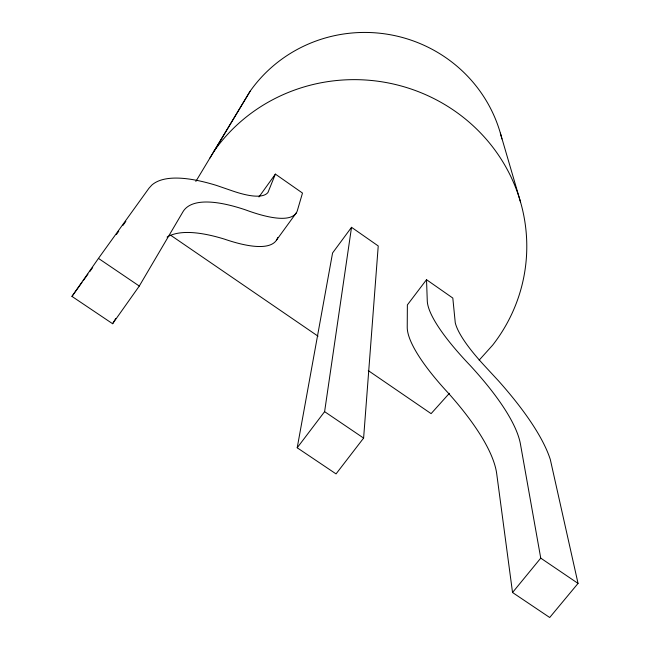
<?xml version="1.0" encoding="UTF-8"?>
<svg xmlns="http://www.w3.org/2000/svg" width="650" height="650" viewBox="0 0 650 650"><rect width="100%" height="100%" fill="white"/><g stroke="black" fill="none" stroke-linecap="round" stroke-linejoin="round"><path stroke-width="0.97" d="M363.61 438.084L378.235 245.96L351.528 227.313L332.572 252.98L297.204 447.785L336.05 473.899L363.61 438.084L324.61 411.653L351.528 227.313M275.373 174.111L267.995 192.384A129.667 30.062 34.5 0 1 232.887 191.059L216.58 185.453A257.579 70.801 37.1 0 0 151.816 185.088L148.956 188.24L98.459 258.391L71.955 296.4L112.612 323.724L139.287 286.057L182.926 211.835A215.979 59.15 37.1 0 1 245.521 209.869A165.628 38.472 34.5 0 0 297.399 210.446L302.494 193.058L275.373 174.111L258.96 196.966M112.612 323.724L115.724 318.516M195.837 181.431L250.088 91.284A140.083 136.947 8 0 1 391.357 34.938A140.083 136.947 8 0 1 501.898 138.954M209.95 158.023L250.088 91.284M71.955 296.4L82.022 282.376M83.208 280.727L87.945 274.129M89.716 271.659L92.682 267.532M116.366 234.544L118.731 231.246M122.874 225.477L125.84 221.349M276.543 240.053L296.359 212.794M297.204 447.785L324.61 411.653M426.514 279.687L407.371 304.923L407.233 327.194A158.153 38.504 38.8 0 0 448.565 393.364A214.963 64.147 37 0 1 496.714 473.801L512.541 592.516L549.705 617.5L578.045 583.408L550.322 459.55A257.831 70.98 37 0 0 498.566 380.933L484.242 365.446A124.426 27.763 38.6 0 1 455.26 322.741L452.814 298.058L426.514 279.687L427.277 300.885A158.901 35.523 38.6 0 0 470.234 365.536A216.19 59.296 37 0 1 520.447 444.104L540.743 558.131L578.045 583.408M512.541 592.516L540.743 558.131M449.378 393.299L431.104 413.636L368.282 370.606M479.148 360.165L492.684 345.109A171.129 165.165 7.3 0 0 454.943 111.134A171.129 165.165 7.3 0 0 214.102 151.068M98.459 258.391L139.287 286.057M170.601 235.194L318.021 336.18M500.362 133.12L520.52 202.012M167.091 237.104A214.752 63.984 37.2 0 1 224.518 239.143A164.816 41.689 34.3 0 0 277.713 237.534"/></g></svg>
